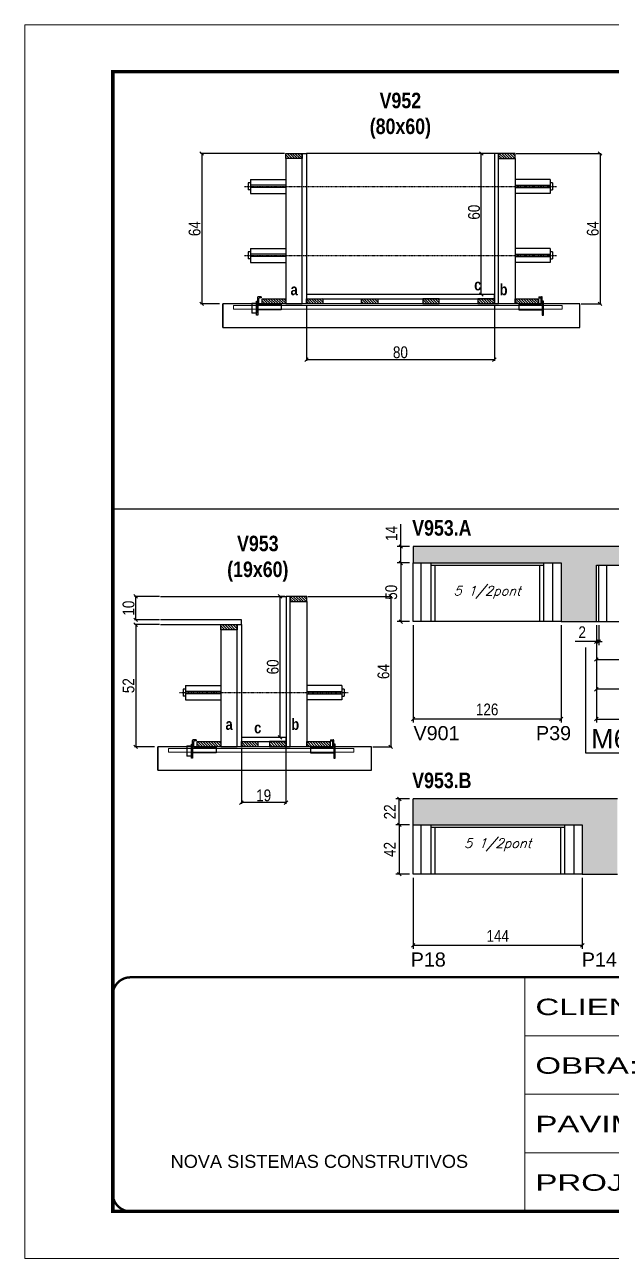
# Model space of a CAD drawing. Extents: x 3309 to 9563, y -2522 to 14608.
# Drawn here: x 6493 to 6992, y 6666 to 7716 of the extents above; entities that cross this region are included whole.
import ezdxf

# ---------------------------------------------------------------- set-up
doc = ezdxf.new("R2010")
doc.units = 0
for name, pattern in [('CONTINUO', [0]), ('DASHED', [0.75, 0.5, -0.25]), ('HIDDEN', [0.375, 0.25, -0.125])]:
    doc.linetypes.add(name, pattern=pattern)
for name, color, linetype in [('5', 5, 'Continuous'), ('barrote', 251, 'Continuous'), ('COTA', 241, 'Continuous'), ('detalhes', 4, 'Continuous'), ('NOMENCLATURA', 7, 'Continuous'), ('Painéis', 200, 'Continuous'), ('presilha', 1, 'Continuous'), ('SARR_2.2x10', 60, 'Continuous'), ('SARR_2.2x7', 40, 'Continuous'), ('SARR_3.5x7', 81, 'Continuous'), ('TENSOR', 3, 'Continuous'), ('texto', 7, 'Continuous')]:
    doc.layers.add(name, color=color, linetype=linetype)
for name, color, linetype, lineweight in [('CONCRETO', 251, 'Continuous', 25), ('Folhas', 255, 'Continuous', 9), ('SARRAFO DE PRESSAO', 251, 'DASHED', 9), ('SCO-___-LAJ', 2, 'Continuous', 0)]:
    doc.layers.add(name, color=color, linetype=linetype, lineweight=lineweight)
doc.styles.add('ARIAL', font='arial.ttf')
doc.styles.add('COTA TECNICA', font='techl___.ttf', dxfattribs={"height": 10})
doc.styles.add('COTA TECNICA 2X', font='techl___.ttf', dxfattribs={"height": 10})
doc.styles.add('Romans', font='romans.shx')
doc.styles.get("Standard").update_dxf_attribs({"font": 'arial.ttf'})
doc.styles.add('TECNICA', font='techb___.ttf', dxfattribs={"height": 10})
doc.styles.add('Tecnologia', font='')
doc.styles.get('Tecnologia').set_extended_font_data('Forgotten Futurist')
doc.dimstyles.new('PAINEL', dxfattribs={"dimtxt": 10, "dimasz": 3, "dimexe": 3, "dimexo": 3, "dimgap": 3, "dimtad": 1, "dimdec": 1, "dimzin": 12, "dimdsep": 46, "dimtxsty": 'COTA TECNICA', "dimblk1": 'OBLIQUE', "dimblk2": 'OBLIQUE', "dimsah": 1, "dimcen": 0.9, "dimclrd": 4, "dimclre": 4, "dimclrt": 240, "dimadec": 1, "dimazin": 3, "dimtfac": 1, "dimtdec": 1, "dimtmove": 0, "dimatfit": 3, "dimfxl": 1, "dimtolj": 1, "dimtzin": 12, "dimarcsym": 0})
doc.dimstyles.new('SECAO', dxfattribs={"dimscale": 0.333333, "dimtxt": 5, "dimasz": 9, "dimexe": 3, "dimexo": 3, "dimgap": 3, "dimtad": 1, "dimdec": 1, "dimlfac": 0.5, "dimzin": 12, "dimdsep": 46, "dimtxsty": 'COTA TECNICA 2X', "dimblk1": 'OBLIQUE', "dimblk2": 'OBLIQUE', "dimsah": 1, "dimcen": 0.9, "dimclrd": 4, "dimclre": 4, "dimclrt": 240, "dimadec": 1, "dimazin": 3, "dimtfac": 1, "dimtdec": 1, "dimtmove": 0, "dimatfit": 3, "dimfxl": 1, "dimtolj": 1, "dimtzin": 12, "dimarcsym": 0})
pattern_1 = [(135, (40015.101, -116033.3697), (-1.122532015, -1.122532015), [])]
pattern_2 = [(135, (39912.8454, -116410.4066), (-1.122532015, -1.122532015), [])]

# ---------------------------------------------------------------- blocks, each defined once
blk = doc.blocks.new('9999999999')
at = {"color": 30, "linetype": 'CONTINUO'}
for p, q in [((98564.6, 34230.2), (98564.6, 34429.4)), ((98564.6, 34379.6), (99584, 34379.6)), ((98564.6, 34329.8), (99488, 34329.8)), ((98564.6, 34280), (99488, 34280))]:
    blk.add_line(p, q, dxfattribs=at)
at = {"color": 30, "linetype": 'CONTINUO', "const_width": 2}
blk.add_lwpolyline([(99584, 34230.2), (99584, 34414.4, 0.414214), (99569, 34429.4), (98229, 34429.4, 0.414214), (98214, 34414.4), (98214, 34245.2, 0.414214), (98229, 34230.2), (99584, 34230.2)], format="xyb", dxfattribs=at)
at = {"layer": 'Folhas'}
blk.add_lwpolyline([(98139, 34190.2), (99624, 34190.2), (99624, 35240.2), (98139, 35240.2)], close=True, dxfattribs=at)
at = {"layer": 'Folhas', "color": 30, "const_width": 3}
blk.add_lwpolyline([(98214, 34230.2), (99584, 34230.2), (99584, 35200.2), (98214, 35200.2)], close=True, dxfattribs=at)
at = {"color": 7, "linetype": 'Continuous', "ltscale": 5, "style": 'ARIAL'}
blk.add_text('NOVA SISTEMAS CONSTRUTIVOS', height=11.059, dxfattribs=at).set_placement((98263.2, 34267.2))
at = {"layer": 'Folhas', "color": 7, "style": 'Tecnologia', "width": 1.5}
for s, p in [('CLIENTE:', (98573.7, 34397.2)), ('OBRA:', (98573.7, 34347.3)), ('PAVIMENTO:', (98573.7, 34297.5)), ('PROJETO:', (98573.7, 34247.7))]:
    blk.add_text(s, height=14, dxfattribs=at).set_placement(p)
blk = doc.blocks.new('PRESILHA METÁLICA 1')
at = {"layer": 'presilha'}
for p, q in [((7.5, 10.6), (7.5, 19.9)), ((12, 21), (8.6, 21)), ((9, 11.6), (9, 18.9)), ((12, 19.5), (9.6, 19.5)), ((12, 21), (12, 19.5)), ((0, 13), (6, 13)), ((0, 13), (0, 0)), ((6, 0), (0, 0)), ((6, 15.5), (7.5, 15.5)), ((6, -2.5), (6, 15.5)), ((6, 13), (6, 0)), ((7.5, 15.5), (7.5, -2.5)), ((37.5, 4.1), (7.5, 4.1)), ((37.5, 11), (9.6, 11)), ((37.5, 11), (37.5, 4.1)), ((7.5, -2.5), (6, -2.5))]:
    blk.add_line(p, q, dxfattribs=at)
for centre, radius, start, end in [((8.6, 19.9), 1.14, 90, 180), ((9.6, 18.9), 0.57, 90, 180), ((9.6, 11.6), 0.57, 180, 270)]:
    blk.add_arc(centre, radius, start, end, dxfattribs=at)
blk = doc.blocks.new('PRESILHA METÁLICA 2')
at = {"layer": 'presilha'}
for p, q in [((-5.2, 23.5), (-5.2, 22)), ((-5.2, 23.5), (-1.9, 23.5)), ((-5.2, 22), (-2.8, 22)), ((-2.2, 14.1), (-2.2, 21.4)), ((0.8, 18), (-0.8, 18)), ((-0.8, 18), (-0.8, 0)), ((-0.8, 14.6), (-0.8, 22.4)), ((0.8, 0), (0.8, 18)), ((-30.8, 13.5), (-30.8, 6.6)), ((-30.8, 13.5), (-2.8, 13.5)), ((-30.8, 6.6), (-0.8, 6.6)), ((-0.8, 0), (0.8, 0))]:
    blk.add_line(p, q, dxfattribs=at)
for centre, radius, start, end in [((-2.8, 21.4), 0.57, 0, 90), ((-1.9, 22.4), 1.14, 0, 90), ((-2.8, 14.1), 0.57, 270, 0)]:
    blk.add_arc(centre, radius, start, end, dxfattribs=at)
blk = doc.blocks.new('_Oblique')
at = {"color": 0, "linetype": 'ByBlock', "lineweight": -2}
blk.add_line((-0.5, -0.5), (0.5, 0.5), dxfattribs=at)
blk = doc.blocks.new('*D2213')
at = {"layer": 'COTA', "color": 4, "lineweight": -2, "transparency": 16777216}
for p, q in [((6714.1, 7606.8), (6642.6, 7606.8)), ((6643.6, 7606.8), (6643.6, 7478.8)), ((6658.8, 7478.8), (6642.6, 7478.8))]:
    blk.add_line(p, q, dxfattribs=at)
at = {"layer": 'Defpoints', "color": 0, "transparency": 16777216}
for p in [(6715.1, 7606.8), (6643.6, 7478.8), (6659.8, 7478.8)]:
    blk.add_point(p, dxfattribs=at)
at = {"layer": 'COTA', "color": 4, "lineweight": -2, "transparency": 16777216, "xscale": 3, "yscale": 3, "zscale": 3}
for p, rotation in [((6643.6, 7606.8), 90), ((6643.6, 7478.8), 270)]:
    blk.add_blockref('_Oblique', p, dxfattribs=dict(at, rotation=rotation))
at = {"layer": 'COTA', "color": 240, "transparency": 16777216, "insert": (6637.5, 7542.8), "char_height": 10, "attachment_point": 5, "rotation": 90, "style": 'COTA TECNICA 2X'}
blk.add_mtext('\\A1;64', dxfattribs=at)
blk = doc.blocks.new('*D2214')
at = {"layer": 'COTA', "color": 4, "lineweight": -2, "transparency": 16777216}
for p, q in [((6911.3, 7606.8), (6983.6, 7606.8)), ((6982.6, 7606.8), (6982.6, 7478.8)), ((6966.5, 7478.8), (6983.6, 7478.8))]:
    blk.add_line(p, q, dxfattribs=at)
at = {"layer": 'Defpoints', "color": 0, "transparency": 16777216}
for p in [(6910.3, 7606.8), (6965.5, 7478.8), (6982.6, 7478.8)]:
    blk.add_point(p, dxfattribs=at)
at = {"layer": 'COTA', "color": 4, "lineweight": -2, "transparency": 16777216, "xscale": 3, "yscale": 3, "zscale": 3}
for p, rotation in [((6982.6, 7606.8), 90), ((6982.6, 7478.8), 270)]:
    blk.add_blockref('_Oblique', p, dxfattribs=dict(at, rotation=rotation))
at = {"layer": 'COTA', "color": 240, "transparency": 16777216, "insert": (6976.5, 7542.8), "char_height": 10, "attachment_point": 5, "rotation": 90, "style": 'COTA TECNICA 2X'}
blk.add_mtext('\\A1;64', dxfattribs=at)
blk = doc.blocks.new('*D2215')
at = {"layer": 'COTA', "color": 4, "lineweight": -2, "transparency": 16777216}
for p, q in [((6891.7, 7606.8), (6880.5, 7606.8)), ((6881.5, 7486.8), (6881.5, 7606.8)), ((6891.7, 7486.8), (6880.5, 7486.8))]:
    blk.add_line(p, q, dxfattribs=at)
at = {"layer": 'Defpoints', "color": 0, "transparency": 16777216}
for p in [(6881.5, 7606.8), (6892.7, 7606.8), (6892.7, 7486.8)]:
    blk.add_point(p, dxfattribs=at)
at = {"layer": 'COTA', "color": 4, "lineweight": -2, "transparency": 16777216, "xscale": 3, "yscale": 3, "zscale": 3}
for p, rotation in [((6881.5, 7606.8), 90), ((6881.5, 7486.8), 270)]:
    blk.add_blockref('_Oblique', p, dxfattribs=dict(at, rotation=rotation))
at = {"layer": 'COTA', "color": 240, "transparency": 16777216, "insert": (6875.4, 7556.8), "char_height": 10, "attachment_point": 5, "rotation": 90, "style": 'COTA TECNICA 2X'}
blk.add_mtext('\\A1;60', dxfattribs=at)
blk = doc.blocks.new('*D2216')
at = {"layer": 'COTA', "color": 4, "lineweight": -2, "transparency": 16777216}
for p, q in [((6732.7, 7477.8), (6732.7, 7430.3)), ((6892.7, 7477.8), (6892.7, 7430.3)), ((6732.7, 7431.3), (6892.7, 7431.3))]:
    blk.add_line(p, q, dxfattribs=at)
at = {"layer": 'Defpoints', "color": 0, "transparency": 16777216}
for p in [(6732.7, 7478.8), (6892.7, 7478.8), (6892.7, 7431.3)]:
    blk.add_point(p, dxfattribs=at)
at = {"layer": 'COTA', "color": 4, "lineweight": -2, "transparency": 16777216, "xscale": 3, "yscale": 3, "zscale": 3, "rotation": 180}
blk.add_blockref('_Oblique', (6732.7, 7431.3), dxfattribs=at)
at = {"layer": 'COTA', "color": 4, "lineweight": -2, "transparency": 16777216, "xscale": 3, "yscale": 3, "zscale": 3}
blk.add_blockref('_Oblique', (6892.7, 7431.3), dxfattribs=at)
at = {"layer": 'COTA', "color": 240, "transparency": 16777216, "insert": (6812.7, 7437.5), "char_height": 10, "attachment_point": 5, "style": 'COTA TECNICA 2X'}
blk.add_mtext('\\A1;80', dxfattribs=at)
blk = doc.blocks.new('*D2230')
at = {"layer": 'COTA', "color": 4, "lineweight": -2, "transparency": 16777216}
for p, q in [((6677.3, 7100.8), (6677.3, 7053.3)), ((6715.3, 7100.8), (6715.3, 7053.3)), ((6715.3, 7054.3), (6677.3, 7054.3))]:
    blk.add_line(p, q, dxfattribs=at)
at = {"layer": 'Defpoints', "color": 0, "transparency": 16777216}
for p in [(6677.3, 7101.8), (6715.3, 7101.8), (6677.3, 7054.3)]:
    blk.add_point(p, dxfattribs=at)
at = {"layer": 'COTA', "color": 4, "lineweight": -2, "transparency": 16777216, "xscale": 3, "yscale": 3, "zscale": 3, "rotation": 180}
blk.add_blockref('_Oblique', (6677.3, 7054.3), dxfattribs=at)
at = {"layer": 'COTA', "color": 4, "lineweight": -2, "transparency": 16777216, "xscale": 3, "yscale": 3, "zscale": 3}
blk.add_blockref('_Oblique', (6715.3, 7054.3), dxfattribs=at)
at = {"layer": 'COTA', "color": 240, "transparency": 16777216, "insert": (6696.3, 7060.4), "char_height": 10, "attachment_point": 5, "style": 'COTA TECNICA 2X'}
blk.add_mtext('\\A1;19', dxfattribs=at)
blk = doc.blocks.new('*D2231')
at = {"layer": 'COTA', "color": 4, "lineweight": -2, "transparency": 16777216}
for p, q in [((6733.9, 7229.8), (6805.4, 7229.8)), ((6804.4, 7229.8), (6804.4, 7101.8)), ((6789.1, 7101.8), (6805.4, 7101.8))]:
    blk.add_line(p, q, dxfattribs=at)
at = {"layer": 'Defpoints', "color": 0, "transparency": 16777216}
for p in [(6732.9, 7229.8), (6788.1, 7101.8), (6804.4, 7101.8)]:
    blk.add_point(p, dxfattribs=at)
at = {"layer": 'COTA', "color": 4, "lineweight": -2, "transparency": 16777216, "xscale": 3, "yscale": 3, "zscale": 3}
for p, rotation in [((6804.4, 7229.8), 90), ((6804.4, 7101.8), 270)]:
    blk.add_blockref('_Oblique', p, dxfattribs=dict(at, rotation=rotation))
at = {"layer": 'COTA', "color": 240, "transparency": 16777216, "insert": (6798.3, 7165.8), "char_height": 10, "attachment_point": 5, "rotation": 90, "style": 'COTA TECNICA 2X'}
blk.add_mtext('\\A1;64', dxfattribs=at)
blk = doc.blocks.new('*D2232')
at = {"layer": 'COTA', "color": 4, "lineweight": -2, "transparency": 16777216}
for p, q in [((6607.6, 7205.8), (6586.4, 7205.8)), ((6587.4, 7205.8), (6587.4, 7101.8)), ((6603.5, 7101.8), (6586.4, 7101.8))]:
    blk.add_line(p, q, dxfattribs=at)
at = {"layer": 'Defpoints', "color": 0, "transparency": 16777216}
for p in [(6608.6, 7205.8, 0), (6587.4, 7101.8), (6604.5, 7101.8)]:
    blk.add_point(p, dxfattribs=at)
at = {"layer": 'COTA', "color": 4, "lineweight": -2, "transparency": 16777216, "xscale": 3, "yscale": 3, "zscale": 3}
for p, rotation in [((6587.4, 7205.8), 90), ((6587.4, 7101.8), 270)]:
    blk.add_blockref('_Oblique', p, dxfattribs=dict(at, rotation=rotation))
at = {"layer": 'COTA', "color": 240, "transparency": 16777216, "insert": (6581.3, 7153.8), "char_height": 10, "attachment_point": 5, "rotation": 90, "style": 'COTA TECNICA 2X'}
blk.add_mtext('\\A1;52', dxfattribs=at)
blk = doc.blocks.new('*D2233')
at = {"layer": 'COTA', "color": 4, "lineweight": -2, "transparency": 16777216}
for p, q in [((6714.3, 7229.8), (6709.2, 7229.8)), ((6710.2, 7109.8), (6710.2, 7229.8)), ((6714.3, 7109.8), (6709.2, 7109.8))]:
    blk.add_line(p, q, dxfattribs=at)
at = {"layer": 'Defpoints', "color": 0, "transparency": 16777216}
for p in [(6710.2, 7229.8), (6715.3, 7229.8), (6715.3, 7109.8)]:
    blk.add_point(p, dxfattribs=at)
at = {"layer": 'COTA', "color": 4, "lineweight": -2, "transparency": 16777216, "xscale": 3, "yscale": 3, "zscale": 3}
for p, rotation in [((6710.2, 7229.8), 90), ((6710.2, 7109.8), 270)]:
    blk.add_blockref('_Oblique', p, dxfattribs=dict(at, rotation=rotation))
at = {"layer": 'COTA', "color": 240, "transparency": 16777216, "insert": (6704.1, 7169.8), "char_height": 10, "attachment_point": 5, "rotation": 90, "style": 'COTA TECNICA 2X'}
blk.add_mtext('\\A1;60', dxfattribs=at)
blk = doc.blocks.new('*D2234')
at = {"layer": 'COTA', "color": 4, "lineweight": -2, "transparency": 16777216}
for p, q in [((6607.6, 7229.8), (6586.4, 7229.8)), ((6587.4, 7209.8), (6587.4, 7229.8)), ((6607.6, 7209.8), (6586.4, 7209.8))]:
    blk.add_line(p, q, dxfattribs=at)
at = {"layer": 'Defpoints', "color": 0, "transparency": 16777216}
for p in [(6587.4, 7229.8), (6608.6, 7229.8), (6608.6, 7209.8)]:
    blk.add_point(p, dxfattribs=at)
at = {"layer": 'COTA', "color": 4, "lineweight": -2, "transparency": 16777216, "xscale": 3, "yscale": 3, "zscale": 3}
for p, rotation in [((6587.4, 7229.8), 90), ((6587.4, 7209.8), 270)]:
    blk.add_blockref('_Oblique', p, dxfattribs=dict(at, rotation=rotation))
at = {"layer": 'COTA', "color": 240, "transparency": 16777216, "insert": (6581.3, 7219.8), "char_height": 10, "attachment_point": 5, "rotation": 90, "style": 'COTA TECNICA 2X'}
blk.add_mtext('\\A1;10', dxfattribs=at)
blk = doc.blocks.new('*D2235')
at = {"layer": 'COTA', "color": 4, "lineweight": -2, "transparency": 16777216}
for p, q in [((6823.5, 7205.3), (6823.5, 7122.4)), ((6949.5, 7205.3), (6949.5, 7122.4)), ((6949.5, 7125.4), (6823.5, 7125.4))]:
    blk.add_line(p, q, dxfattribs=at)
at = {"layer": 'Defpoints', "color": 0, "transparency": 16777216}
for p in [(6823.5, 7208.3), (6949.5, 7208.3), (6823.5, 7125.4)]:
    blk.add_point(p, dxfattribs=at)
at = {"layer": 'COTA', "color": 4, "lineweight": -2, "transparency": 16777216, "xscale": 3, "yscale": 3, "zscale": 3, "rotation": 180}
blk.add_blockref('_Oblique', (6823.5, 7125.4), dxfattribs=at)
at = {"layer": 'COTA', "color": 4, "lineweight": -2, "transparency": 16777216, "xscale": 3, "yscale": 3, "zscale": 3}
blk.add_blockref('_Oblique', (6949.5, 7125.4), dxfattribs=at)
at = {"layer": 'COTA', "color": 240, "transparency": 16777216, "insert": (6886.5, 7133.5), "char_height": 10, "attachment_point": 5, "style": 'COTA TECNICA'}
blk.add_mtext('\\A1;126', dxfattribs=at)
blk = doc.blocks.new('*D2236')
at = {"layer": 'COTA', "color": 4, "linetype": 'ByBlock', "lineweight": -2, "transparency": 16777216}
for p, q in [((6979.5, 7205.3), (6979.5, 7122.4)), ((7526.5, 7205.3), (7526.5, 7122.4)), ((6979.5, 7125.4), (7526.5, 7125.4))]:
    blk.add_line(p, q, dxfattribs=at)
at = {"layer": 'Defpoints', "color": 0, "linetype": 'ByBlock', "transparency": 16777216}
for p in [(6979.5, 7208.3), (7526.5, 7208.3), (7526.5, 7125.4)]:
    blk.add_point(p, dxfattribs=at)
at = {"layer": 'COTA', "color": 4, "linetype": 'ByBlock', "lineweight": -2, "transparency": 16777216, "xscale": 3, "yscale": 3, "zscale": 3, "rotation": 180}
blk.add_blockref('_Oblique', (6979.5, 7125.4), dxfattribs=at)
at = {"layer": 'COTA', "color": 4, "linetype": 'ByBlock', "lineweight": -2, "transparency": 16777216, "xscale": 3, "yscale": 3, "zscale": 3}
blk.add_blockref('_Oblique', (7526.5, 7125.4), dxfattribs=at)
at = {"layer": 'COTA', "color": 240, "linetype": 'ByBlock', "transparency": 16777216, "insert": (7253, 7133.6), "char_height": 10, "attachment_point": 5, "style": 'COTA TECNICA'}
blk.add_mtext('\\A1;547', dxfattribs=at)
blk = doc.blocks.new('*D2238')
at = {"layer": 'COTA', "color": 4, "lineweight": -2, "transparency": 16777216}
for p, q in [((6979.5, 7205.3), (6979.5, 7147.7)), ((7282.5, 7205.3), (7282.5, 7147.7)), ((7282.5, 7150.7), (6979.5, 7150.7))]:
    blk.add_line(p, q, dxfattribs=at)
at = {"layer": 'Defpoints', "color": 0, "transparency": 16777216}
for p in [(6979.5, 7208.3), (7282.5, 7208.3), (6979.5, 7150.7)]:
    blk.add_point(p, dxfattribs=at)
at = {"layer": 'COTA', "color": 4, "lineweight": -2, "transparency": 16777216, "xscale": 3, "yscale": 3, "zscale": 3, "rotation": 180}
blk.add_blockref('_Oblique', (6979.5, 7150.7), dxfattribs=at)
at = {"layer": 'COTA', "color": 4, "lineweight": -2, "transparency": 16777216, "xscale": 3, "yscale": 3, "zscale": 3}
blk.add_blockref('_Oblique', (7282.5, 7150.7), dxfattribs=at)
at = {"layer": 'COTA', "color": 240, "transparency": 16777216, "insert": (7131, 7158.9), "char_height": 10, "attachment_point": 5, "style": 'COTA TECNICA'}
blk.add_mtext('\\A1;303', dxfattribs=at)
blk = doc.blocks.new('*D2245')
at = {"layer": 'COTA', "color": 4, "lineweight": -2, "transparency": 16777216}
for p, q in [((6820.5, 7258.3), (6810, 7258.3)), ((6813, 7258.3), (6813, 7208.3)), ((6820.5, 7208.3), (6810, 7208.3))]:
    blk.add_line(p, q, dxfattribs=at)
at = {"layer": 'Defpoints', "color": 0, "transparency": 16777216}
for p in [(6823.5, 7258.3, 0), (6813, 7208.3), (6823.5, 7208.3, 0)]:
    blk.add_point(p, dxfattribs=at)
at = {"layer": 'COTA', "color": 4, "lineweight": -2, "transparency": 16777216, "xscale": 3, "yscale": 3, "zscale": 3}
for p, rotation in [((6813, 7258.3), 90), ((6813, 7208.3), 270)]:
    blk.add_blockref('_Oblique', p, dxfattribs=dict(at, rotation=rotation))
at = {"layer": 'COTA', "color": 240, "transparency": 16777216, "insert": (6804.9, 7233.3), "char_height": 10, "attachment_point": 5, "rotation": 90, "style": 'COTA TECNICA'}
blk.add_mtext('\\A1;50', dxfattribs=at)
blk = doc.blocks.new('*D2246')
at = {"layer": 'COTA', "color": 4, "lineweight": -2, "transparency": 16777216}
for p, q in [((6813, 7272.3), (6813, 7291.4)), ((6820.5, 7272.3), (6810, 7272.3)), ((6813, 7258.3), (6813, 7272.3)), ((6820.5, 7258.3), (6810, 7258.3))]:
    blk.add_line(p, q, dxfattribs=at)
at = {"layer": 'Defpoints', "color": 0, "transparency": 16777216}
for p in [(6813, 7272.3), (6823.5, 7272.3, 0), (6823.5, 7258.3, 0)]:
    blk.add_point(p, dxfattribs=at)
at = {"layer": 'COTA', "color": 4, "lineweight": -2, "transparency": 16777216, "xscale": 3, "yscale": 3, "zscale": 3}
for p, rotation in [((6813, 7272.3), 90), ((6813, 7258.3), 270)]:
    blk.add_blockref('_Oblique', p, dxfattribs=dict(at, rotation=rotation))
at = {"layer": 'COTA', "color": 240, "transparency": 16777216, "insert": (6805, 7283.4), "char_height": 10, "attachment_point": 5, "rotation": 90, "style": 'COTA TECNICA'}
blk.add_mtext('\\A1;14', dxfattribs=at)
blk = doc.blocks.new('*D2248')
at = {"layer": 'COTA', "color": 4, "lineweight": -2, "transparency": 16777216}
for p, q in [((6979.5, 7205.3), (6979.5, 7173.1)), ((7225.5, 7205.3), (7225.5, 7173.1)), ((6979.5, 7176.1), (7225.5, 7176.1))]:
    blk.add_line(p, q, dxfattribs=at)
at = {"layer": 'Defpoints', "color": 0, "transparency": 16777216}
for p in [(6979.5, 7208.3, 0), (7225.5, 7208.3, 0), (7225.5, 7176.1)]:
    blk.add_point(p, dxfattribs=at)
at = {"layer": 'COTA', "color": 4, "lineweight": -2, "transparency": 16777216, "xscale": 3, "yscale": 3, "zscale": 3, "rotation": 180}
blk.add_blockref('_Oblique', (6979.5, 7176.1), dxfattribs=at)
at = {"layer": 'COTA', "color": 4, "lineweight": -2, "transparency": 16777216, "xscale": 3, "yscale": 3, "zscale": 3}
blk.add_blockref('_Oblique', (7225.5, 7176.1), dxfattribs=at)
at = {"layer": 'COTA', "color": 240, "transparency": 16777216, "insert": (7102.5, 7184.2), "char_height": 10, "attachment_point": 5, "style": 'COTA TECNICA'}
blk.add_mtext('\\A1;246', dxfattribs=at)
blk = doc.blocks.new('*D2249')
at = {"layer": 'COTA', "color": 4, "lineweight": -2, "transparency": 16777216}
for p, q in [((6979.5, 7205.3), (6979.5, 7188.3)), ((6981.5, 7205.3), (6981.5, 7188.3)), ((6979.5, 7191.3), (6961.3, 7191.3)), ((6981.5, 7191.3), (6979.5, 7191.3)), ((6981.5, 7191.3), (6984.5, 7191.3))]:
    blk.add_line(p, q, dxfattribs=at)
at = {"layer": 'Defpoints', "color": 0, "transparency": 16777216}
for p in [(6979.5, 7208.3, 0), (6981.5, 7208.3, 0), (6979.5, 7191.3)]:
    blk.add_point(p, dxfattribs=at)
at = {"layer": 'COTA', "color": 4, "lineweight": -2, "transparency": 16777216, "xscale": 3, "yscale": 3, "zscale": 3}
blk.add_blockref('_Oblique', (6979.5, 7191.3), dxfattribs=at)
at = {"layer": 'COTA', "color": 4, "lineweight": -2, "transparency": 16777216, "xscale": 3, "yscale": 3, "zscale": 3, "rotation": 180}
blk.add_blockref('_Oblique', (6981.5, 7191.3), dxfattribs=at)
at = {"layer": 'COTA', "color": 240, "transparency": 16777216, "insert": (6967.4, 7199.3), "char_height": 10, "attachment_point": 5, "style": 'COTA TECNICA'}
blk.add_mtext('\\A1;2', dxfattribs=at)
blk = doc.blocks.new('*D2250')
at = {"layer": 'COTA', "color": 4, "lineweight": -2, "transparency": 16777216}
for p, q in [((6823.5, 6990.4), (6823.5, 6929.8)), ((6967.5, 6990.4), (6967.5, 6929.8)), ((6967.5, 6932.8), (6823.5, 6932.8))]:
    blk.add_line(p, q, dxfattribs=at)
at = {"layer": 'Defpoints', "color": 0, "transparency": 16777216}
for p in [(6823.5, 6993.4), (6967.5, 6993.4), (6823.5, 6932.8)]:
    blk.add_point(p, dxfattribs=at)
at = {"layer": 'COTA', "color": 4, "lineweight": -2, "transparency": 16777216, "xscale": 3, "yscale": 3, "zscale": 3, "rotation": 180}
blk.add_blockref('_Oblique', (6823.5, 6932.8), dxfattribs=at)
at = {"layer": 'COTA', "color": 4, "lineweight": -2, "transparency": 16777216, "xscale": 3, "yscale": 3, "zscale": 3}
blk.add_blockref('_Oblique', (6967.5, 6932.8), dxfattribs=at)
at = {"layer": 'COTA', "color": 240, "transparency": 16777216, "insert": (6895.5, 6940.8), "char_height": 10, "attachment_point": 5, "style": 'COTA TECNICA'}
blk.add_mtext('\\A1;144', dxfattribs=at)
blk = doc.blocks.new('*D2251')
at = {"layer": 'COTA', "color": 4, "lineweight": -2, "transparency": 16777216}
for p, q in [((6820.5, 7035.4), (6808.7, 7035.4)), ((6811.7, 7035.4), (6811.7, 6993.4)), ((6820.5, 6993.4), (6808.7, 6993.4))]:
    blk.add_line(p, q, dxfattribs=at)
at = {"layer": 'Defpoints', "color": 0, "transparency": 16777216}
for p in [(6823.5, 7035.4, 0), (6811.7, 6993.4), (6823.5, 6993.4, 0)]:
    blk.add_point(p, dxfattribs=at)
at = {"layer": 'COTA', "color": 4, "lineweight": -2, "transparency": 16777216, "xscale": 3, "yscale": 3, "zscale": 3}
for p, rotation in [((6811.7, 7035.4), 90), ((6811.7, 6993.4), 270)]:
    blk.add_blockref('_Oblique', p, dxfattribs=dict(at, rotation=rotation))
at = {"layer": 'COTA', "color": 240, "transparency": 16777216, "insert": (6803.6, 7014.4), "char_height": 10, "attachment_point": 5, "rotation": 90, "style": 'COTA TECNICA'}
blk.add_mtext('\\A1;42', dxfattribs=at)
blk = doc.blocks.new('*D2252')
at = {"layer": 'COTA', "color": 4, "lineweight": -2, "transparency": 16777216}
for p, q in [((6820.5, 7057.4), (6808.7, 7057.4)), ((6811.7, 7035.4), (6811.7, 7057.4)), ((6820.5, 7035.4), (6808.7, 7035.4))]:
    blk.add_line(p, q, dxfattribs=at)
at = {"layer": 'Defpoints', "color": 0, "transparency": 16777216}
for p in [(6811.7, 7057.4), (6823.5, 7057.4, 0), (6823.5, 7035.4, 0)]:
    blk.add_point(p, dxfattribs=at)
at = {"layer": 'COTA', "color": 4, "lineweight": -2, "transparency": 16777216, "xscale": 3, "yscale": 3, "zscale": 3}
for p, rotation in [((6811.7, 7057.4), 90), ((6811.7, 7035.4), 270)]:
    blk.add_blockref('_Oblique', p, dxfattribs=dict(at, rotation=rotation))
at = {"layer": 'COTA', "color": 240, "transparency": 16777216, "insert": (6803.7, 7046.4), "char_height": 10, "attachment_point": 5, "rotation": 90, "style": 'COTA TECNICA'}
blk.add_mtext('\\A1;22', dxfattribs=at)

msp = doc.modelspace()

# ---------------------------------------------------------------- hatches: boundary and pattern name
at = {"layer": 'COTA'}
h = msp.add_hatch(dxfattribs=at)
h.set_pattern_fill('AR-CONC', color=256, scale=0.03)
h.set_pattern_definition([(50, (-1725.393, -361.3677), (5.46554, -0.4781726), [0.5715, -6.2865]), (355, (-1725.393, -361.3677), (-1.0573026, 5.7317054), [0.4572, -5.0292175]), (100.451445, (-1724.938, -361.4076), (4.4082374, 5.2535326), [0.4857003, -5.3427073]), (46.1842, (-1725.393, -359.844), (8.1323712, -1.26127), [0.85725, -9.42975]), (96.63556, (-1724.7155, -359.949), (7.122124, 7.4227837), [0.7285507, -8.014068]), (351.18415, (-1725.393, -359.844), (7.122124, 7.422784), [0.685799, -7.543792]), (21, (-1724.631, -360.2247), (4.5484317, -3.067956), [0.5715, -6.2865]), (326, (-1724.631, -360.2247), (1.8540609, 5.525639), [0.4572, -5.0292]), (71.451445, (-1724.252, -360.4804), (6.4024926, 2.457683), [0.4857003, -5.3426981]), (37.5, (-1725.3932, -361.3677), (0.0926581, 2.53665117), [0, -4.96824, 0, -5.1054, 0, -5.04825]), (7.5, (-1725.3932, -361.3677), (2.0045899, 3.00541724), [0, -2.91084, 0, -4.85394, 0, -1.92405]), (327.5, (-1727.0925, -361.3677), (4.06771786, -0.17186232), [0, -1.905, 0, -5.9436, 0, -7.8867]), (317.5, (-1727.8545, -361.3677), (4.4438754, 0.7627947), [0, -2.4765, 0, -3.94716, 0, -5.6007])])
h.paths.add_polyline_path([(7526.46, 7208.3), (7556.46, 7208.3), (7556.46, 7258.3), (7700.46, 7258.3), (7700.46, 7272.3), (6823.46, 7272.3), (6823.46, 7258.3), (6949.46, 7258.3), (6949.46, 7208.3), (6979.46, 7208.3), (6979.46, 7256.3), (7526.46, 7256.3)])
h = msp.add_hatch(dxfattribs=at)
h.set_pattern_fill('AR-CONC', color=256, scale=0.03)
h.set_pattern_definition([(50, (-1585, -361.3677), (5.46554, -0.4781726), [0.5715, -6.2865]), (355, (-1585, -361.3677), (-1.0573026, 5.7317054), [0.4572, -5.0292175]), (100.451445, (-1584.5445, -361.4076), (4.4082374, 5.2535326), [0.4857003, -5.3427073]), (46.1842, (-1585, -359.844), (8.1323712, -1.26127), [0.85725, -9.42975]), (96.63556, (-1584.322, -359.949), (7.122124, 7.422784), [0.7285507, -8.014068]), (351.18415, (-1585, -359.844), (7.122124, 7.422784), [0.685799, -7.543792]), (21, (-1584.238, -360.2247), (4.5484317, -3.067956), [0.5715, -6.2865]), (326, (-1584.238, -360.2247), (1.8540609, 5.525639), [0.4572, -5.0292]), (71.451445, (-1583.859, -360.4804), (6.4024926, 2.457683), [0.4857003, -5.342698]), (37.5, (-1585, -361.3677), (0.0926581, 2.53665117), [0, -4.96824, 0, -5.1054, 0, -5.04825]), (7.5, (-1585, -361.3677), (2.0045899, 3.00541724), [0, -2.91084, 0, -4.85394, 0, -1.92405]), (327.5, (-1586.6993, -361.3677), (4.06771786, -0.17186232), [0, -1.905, 0, -5.9436, 0, -7.8867]), (317.5, (-1587.4613, -361.3677), (4.4438754, 0.7627947), [0, -2.4765, 0, -3.94716, 0, -5.6007])])
h.paths.add_polyline_path([(7659.46, 6993.41), (7689.46, 6993.41), (7689.46, 7057.41), (7659.46, 7057.41)])
h.paths.add_polyline_path([(6967.46, 6993.41), (6997.46, 6993.41), (6997.46, 7057.41), (6823.46, 7057.41), (6823.46, 7035.41), (6967.46, 7035.41)])
at = {"layer": 'SARR_2.2x10'}
h = msp.add_hatch(dxfattribs=at)
h.set_pattern_fill('ANSI31', color=256, scale=0.5, angle=90)
h.set_pattern_definition([(135, (39888.6, -116033.3697), (-1.122532015, -1.122532015), [])])
h.paths.add_polyline_path([(6695.06, 7483.2), (6695.06, 7478.8), (6715.06, 7478.8), (6715.06, 7483.2)])
h = msp.add_hatch(dxfattribs=at)
h.set_pattern_fill('ANSI31', color=256, scale=0.5, angle=90)
h.set_pattern_definition([(135, (40103.8, -116033.3697), (-1.122532015, -1.122532015), [])])
h.paths.add_polyline_path([(6910.26, 7483.2), (6910.26, 7478.8), (6930.26, 7478.8), (6930.26, 7483.2)])
h = msp.add_hatch(dxfattribs=at)
h.set_pattern_fill('ANSI31', color=256, scale=0.5, angle=90)
h.set_pattern_definition([(135, (39833.2454, -116410.4066), (-1.122532015, -1.122532015), [])])
h.paths.add_polyline_path([(6639.71, 7106.16), (6639.71, 7101.76), (6659.71, 7101.76), (6659.71, 7106.16)])
h = msp.add_hatch(dxfattribs=at)
h.set_pattern_fill('ANSI31', color=256, scale=0.5, angle=90)
h.set_pattern_definition([(135, (39926.4454, -116410.4066), (-1.122532015, -1.122532015), [])])
h.paths.add_polyline_path([(6732.91, 7106.16), (6732.91, 7101.76), (6752.91, 7101.76), (6752.91, 7106.16)])
at = {"layer": 'SARR_2.2x7'}
h = msp.add_hatch(dxfattribs=at)
h.set_pattern_fill('ANSI31', color=256, scale=0.5, angle=90)
h.set_pattern_definition([(135, (39902.6, -115909.7697), (-1.122532015, -1.122532015), [])])
h.paths.add_polyline_path([(6729.06, 7606.8), (6729.06, 7602.4), (6715.06, 7602.4), (6715.06, 7606.8)])
h = msp.add_hatch(dxfattribs=at)
h.set_pattern_fill('ANSI31', color=256, scale=0.5, angle=90)
h.set_pattern_definition([(135, (40004.6, -115909.7697), (-1.122532015, -1.122532015), [])])
h.paths.add_polyline_path([(6896.26, 7606.8), (6896.26, 7602.4), (6910.26, 7602.4), (6910.26, 7606.8)])
h = msp.add_hatch(dxfattribs=at)
h.set_pattern_fill('ANSI31', color=256, scale=0.5, angle=90)
h.set_pattern_definition([(135, (39968.2, -116033.3697), (-1.122532015, -1.122532015), [])])
h.paths.add_polyline_path([(6746.66, 7478.8), (6746.66, 7483.2), (6732.66, 7483.2), (6732.66, 7478.8)])
h = msp.add_hatch(dxfattribs=at)
h.set_pattern_fill('ANSI31', color=256, scale=0.5, angle=90)
h.set_pattern_definition(pattern_1)
h.paths.add_polyline_path([(6793.56, 7478.8), (6793.56, 7483.2), (6779.56, 7483.2), (6779.56, 7478.8)])
h = msp.add_hatch(dxfattribs=at)
h.set_pattern_fill('ANSI31', color=256, scale=0.5, angle=90)
h.set_pattern_definition(pattern_1)
h.paths.add_polyline_path([(6831.76, 7478.8), (6831.76, 7483.2), (6845.76, 7483.2), (6845.76, 7478.8)])
h = msp.add_hatch(dxfattribs=at)
h.set_pattern_fill('ANSI31', color=256, scale=0.5, angle=90)
h.set_pattern_definition([(135, (40090.2, -116033.3697), (-1.122532015, -1.122532015), [])])
h.paths.add_polyline_path([(6878.66, 7483.2), (6878.66, 7478.8), (6892.66, 7478.8), (6892.66, 7483.2)])
h = msp.add_hatch(dxfattribs=at)
h.set_pattern_fill('ANSI31', color=256, scale=0.5, angle=90)
h.set_pattern_definition([(135, (39847.2454, -116286.8066), (-1.122532015, -1.122532015), [])])
h.paths.add_polyline_path([(6718.91, 7229.76), (6718.91, 7225.36), (6732.91, 7225.36), (6732.91, 7229.76)])
h = msp.add_hatch(dxfattribs=at)
h.set_pattern_fill('ANSI31', color=256, scale=0.5, angle=90)
h.set_pattern_definition([(135, (39827.2454, -116310.8066), (-1.122532015, -1.122532015), [])])
h.paths.add_polyline_path([(6673.71, 7205.76), (6673.71, 7201.36), (6659.71, 7201.36), (6659.71, 7205.76)])
h = msp.add_hatch(dxfattribs=at)
h.set_pattern_fill('ANSI31', color=256, scale=0.5, angle=90)
h.set_pattern_definition(pattern_2)
h.paths.add_polyline_path([(6691.31, 7101.76), (6691.31, 7106.16), (6677.31, 7106.16), (6677.31, 7101.76)])
h = msp.add_hatch(dxfattribs=at)
h.set_pattern_fill('ANSI31', color=256, scale=0.5, angle=90)
h.set_pattern_definition(pattern_2)
h.paths.add_polyline_path([(6701.31, 7106.16), (6701.31, 7101.76), (6715.31, 7101.76), (6715.31, 7106.16)])

# ---------------------------------------------------------------- linework, layer by layer
at = {"ltscale": 3}
for p, q in [((6683.06, 7581.77), (6683.06, 7575.77)), ((6685.06, 7581.77), (6683.06, 7581.77)), ((6685.06, 7584.77), (6685.06, 7572.77)), ((6685.06, 7584.77), (6715.06, 7584.77)), ((6940.26, 7584.77), (6910.26, 7584.77)), ((6940.26, 7584.77), (6940.26, 7572.77)), ((6942.26, 7581.77), (6940.26, 7581.77)), ((6942.26, 7581.77), (6942.26, 7575.77)), ((6685.06, 7575.77), (6683.06, 7575.77)), ((6715.06, 7579.77), (6685.06, 7579.77)), ((6715.06, 7577.77), (6685.06, 7577.77)), ((6685.06, 7572.77), (6715.06, 7572.77)), ((6910.26, 7579.77), (6940.26, 7579.77)), ((6910.26, 7577.77), (6940.26, 7577.77)), ((6940.26, 7572.77), (6910.26, 7572.77)), ((6940.26, 7575.77), (6942.26, 7575.77)), ((6683.06, 7522.97), (6683.06, 7516.97)), ((6685.06, 7522.97), (6683.06, 7522.97)), ((6685.06, 7525.97), (6685.06, 7513.97)), ((6685.06, 7525.97), (6715.06, 7525.97)), ((6715.06, 7520.97), (6685.06, 7520.97)), ((6715.06, 7518.97), (6685.06, 7518.97)), ((6940.26, 7525.97), (6910.26, 7525.97)), ((6910.26, 7520.97), (6940.26, 7520.97)), ((6910.26, 7518.97), (6940.26, 7518.97)), ((6940.26, 7525.97), (6940.26, 7513.97)), ((6942.26, 7522.97), (6940.26, 7522.97)), ((6942.26, 7522.97), (6942.26, 7516.97)), ((6685.06, 7516.97), (6683.06, 7516.97)), ((6685.06, 7513.97), (6715.06, 7513.97)), ((6940.26, 7513.97), (6910.26, 7513.97)), ((6940.26, 7516.97), (6942.26, 7516.97)), ((6627.71, 7150.86), (6627.71, 7144.86)), ((6629.71, 7150.86), (6627.71, 7150.86)), ((6629.71, 7153.86), (6629.71, 7141.86)), ((6629.71, 7153.86), (6659.71, 7153.86)), ((6762.91, 7153.86), (6732.91, 7153.86)), ((6762.91, 7153.86), (6762.91, 7141.86)), ((6764.91, 7150.86), (6762.91, 7150.86)), ((6764.91, 7150.86), (6764.91, 7144.86)), ((6629.71, 7144.86), (6627.71, 7144.86)), ((6659.71, 7148.86), (6629.71, 7148.86)), ((6659.71, 7146.86), (6629.71, 7146.86)), ((6629.71, 7141.86), (6659.71, 7141.86)), ((6732.91, 7148.86), (6762.91, 7148.86)), ((6732.91, 7146.86), (6762.91, 7146.86)), ((6762.91, 7141.86), (6732.91, 7141.86)), ((6762.91, 7144.86), (6764.91, 7144.86))]:
    msp.add_line(p, q, dxfattribs=at)
at = {"layer": 'barrote'}
for points in [[(6661.61, 7458.8), (6965.52, 7458.8), (6965.52, 7478.8), (6661.61, 7478.8)], [(6606.25, 7081.76), (6788.17, 7081.76), (6788.17, 7101.76), (6606.25, 7101.76)]]:
    msp.add_lwpolyline(points, close=True, dxfattribs=at)
at = {"layer": 'CONCRETO', "linetype": 'Continuous'}
for p, q in [((6892.66, 7606.8), (6732.66, 7606.8)), ((6608.61, 7229.76), (6715.31, 7229.76))]:
    msp.add_line(p, q, dxfattribs=at)
at = {"layer": 'COTA'}
for p, q in [((6567.87, 7304.31), (7937.87, 7304.31)), ((7700.46, 7272.3, 0), (6823.46, 7272.3, 0)), ((6823.46, 7272.3, 0), (6823.46, 7258.3, 0)), ((6949.46, 7208.3, 0), (6979.46, 7208.3, 0)), ((6823.46, 7035.41, 0), (6823.46, 7057.41, 0)), ((6997.46, 7057.41, 0), (6823.46, 7057.41, 0)), ((6967.46, 6993.41, 0), (6997.46, 6993.41, 0))]:
    msp.add_line(p, q, dxfattribs=at)
at = {"layer": 'detalhes', "color": 250}
for p, q in [((6661.61, 7458.8), (6661.61, 7478.8)), ((6606.25, 7081.76), (6606.25, 7101.76))]:
    msp.add_line(p, q, dxfattribs=at)
at = {"layer": 'NOMENCLATURA', "linetype": 'Continuous'}
for p, q in [((6970.54, 7096.24, 0), (6970.54, 7186.29, 0)), ((7014.25, 7096.24, 0), (6970.54, 7096.24, 0))]:
    msp.add_line(p, q, dxfattribs=at)
at = {"layer": 'Painéis', "linetype": 'ByBlock'}
for p, q in [((6823.46, 7208.3, 0), (6823.46, 7258.3, 0)), ((6823.46, 7258.3, 0), (6949.46, 7258.3, 0)), ((6949.46, 7258.3, 0), (6949.46, 7208.3, 0)), ((6979.46, 7256.3, 0), (7526.46, 7256.3, 0)), ((6979.46, 7208.3, 0), (6979.46, 7256.3, 0)), ((6981.46, 7208.3, 0), (6981.46, 7256.3, 0)), ((6949.46, 7208.3, 0), (6823.46, 7208.3, 0)), ((6979.46, 7208.3, 0), (7526.46, 7208.3, 0)), ((6823.46, 6993.41, 0), (6823.46, 7035.41, 0)), ((6823.46, 7035.41, 0), (6967.46, 7035.41, 0)), ((6967.46, 7035.41, 0), (6967.46, 6993.41, 0)), ((6967.46, 6993.41, 0), (6823.46, 6993.41, 0))]:
    msp.add_line(p, q, dxfattribs=at)
at = {"layer": 'Painéis', "linetype": 'Continuous'}
for points in [[(6729.06, 7478.8), (6729.06, 7606.8), (6732.66, 7606.8), (6732.66, 7478.8)], [(6896.26, 7478.8), (6896.26, 7606.8), (6892.66, 7606.8), (6892.66, 7478.8)], [(6892.66, 7486.8), (6732.66, 7486.8), (6732.66, 7483.2), (6892.66, 7483.2)], [(6718.91, 7101.76), (6718.91, 7229.76), (6715.31, 7229.76), (6715.31, 7101.76)], [(6673.71, 7101.76), (6673.71, 7205.76), (6677.31, 7205.76), (6677.31, 7101.76)], [(6715.31, 7109.76), (6677.31, 7109.76), (6677.31, 7106.16), (6715.31, 7106.16)]]:
    msp.add_lwpolyline(points, close=True, dxfattribs=at)
msp.add_lwpolyline([(6608.61, 7205.76), (6677.31, 7205.76), (6677.31, 7209.76), (6608.61, 7209.76)], dxfattribs=at)
at = {"layer": 'SARR_2.2x10'}
for points in [[(6695.06, 7483.2), (6715.06, 7483.2), (6715.06, 7478.8), (6695.06, 7478.8)], [(6910.26, 7483.2), (6930.26, 7483.2), (6930.26, 7478.8), (6910.26, 7478.8)], [(6639.71, 7106.16), (6659.71, 7106.16), (6659.71, 7101.76), (6639.71, 7101.76)], [(6732.91, 7106.16), (6752.91, 7106.16), (6752.91, 7101.76), (6732.91, 7101.76)]]:
    msp.add_lwpolyline(points, close=True, dxfattribs=at)
at = {"layer": 'SARR_2.2x7', "linetype": 'Continuous'}
for p, q in [((6830.46, 7208.3, 0), (6830.46, 7258.3, 0)), ((6934.46, 7256.1, 0), (6838.46, 7256.1, 0)), ((6942.46, 7208.3, 0), (6942.46, 7258.3, 0)), ((6988.46, 7208.3, 0), (6988.46, 7256.3, 0)), ((6830.46, 6993.41, 0), (6830.46, 7035.41, 0)), ((6960.46, 6993.41, 0), (6960.46, 7035.41, 0)), ((6952.46, 7033.21, 0), (6838.46, 7033.21, 0))]:
    msp.add_line(p, q, dxfattribs=at)
at = {"layer": 'SARR_2.2x7', "elevation": 0}
for points in [[(6715.06, 7606.8), (6729.06, 7606.8), (6729.06, 7602.4), (6715.06, 7602.4)], [(6910.26, 7606.8), (6896.26, 7606.8), (6896.26, 7602.4), (6910.26, 7602.4)], [(6732.91, 7229.76), (6718.91, 7229.76), (6718.91, 7225.36), (6732.91, 7225.36)], [(6659.71, 7205.76), (6673.71, 7205.76), (6673.71, 7201.36), (6659.71, 7201.36)]]:
    msp.add_lwpolyline(points, close=True, dxfattribs=at)
at = {"layer": 'SARR_2.2x7'}
for points in [[(6732.66, 7483.2), (6746.66, 7483.2), (6746.66, 7478.8), (6732.66, 7478.8)], [(6779.56, 7483.2), (6793.56, 7483.2), (6793.56, 7478.8), (6779.56, 7478.8)], [(6845.76, 7483.2), (6831.76, 7483.2), (6831.76, 7478.8), (6845.76, 7478.8)], [(6892.66, 7483.2), (6878.66, 7483.2), (6878.66, 7478.8), (6892.66, 7478.8)], [(6677.31, 7106.16), (6691.31, 7106.16), (6691.31, 7101.76), (6677.31, 7101.76)], [(6715.31, 7106.16), (6701.31, 7106.16), (6701.31, 7101.76), (6715.31, 7101.76)]]:
    msp.add_lwpolyline(points, close=True, dxfattribs=at)
at = {"layer": 'SARR_3.5x7'}
for p, q in [((6838.46, 7258.3, 0), (6838.46, 7208.3, 0)), ((6841.96, 7256.1, 0), (6841.96, 7208.3, 0)), ((6930.96, 7256.1, 0), (6930.96, 7208.3, 0)), ((6934.46, 7258.3, 0), (6934.46, 7208.3, 0)), ((6838.46, 7035.41, 0), (6838.46, 6993.41, 0)), ((6952.46, 7035.41, 0), (6952.46, 6993.41, 0)), ((6841.96, 7033.21, 0), (6841.96, 6993.41, 0)), ((6948.96, 7033.21, 0), (6948.96, 6993.41, 0))]:
    msp.add_line(p, q, dxfattribs=at)
for points in [[(6729.06, 7602.4), (6715.06, 7602.4), (6715.06, 7478.8), (6729.06, 7478.8)], [(6896.26, 7602.4), (6910.26, 7602.4), (6910.26, 7478.8), (6896.26, 7478.8)], [(6718.91, 7225.36), (6732.91, 7225.36), (6732.91, 7101.76), (6718.91, 7101.76)], [(6673.71, 7201.36), (6659.71, 7201.36), (6659.71, 7101.76), (6673.71, 7101.76)]]:
    msp.add_lwpolyline(points, close=True, dxfattribs=at)
at = {"layer": 'SCO-___-LAJ', "color": 1}
for points in [[(6670.61, 7477.47), (6950.44, 7477.47), (6950.44, 7474.27), (6670.61, 7474.27)], [(6615.25, 7100.43), (6773.09, 7100.43), (6773.09, 7097.23), (6615.25, 7097.23)]]:
    msp.add_lwpolyline(points, close=True, dxfattribs=at)
at = {"layer": 'TENSOR', "linetype": 'HIDDEN', "ltscale": 0.5}
for p, q in [((6680.06, 7578.77), (6945.56, 7578.77)), ((6680.06, 7519.97), (6945.56, 7519.97)), ((6624.71, 7147.86), (6768.21, 7147.86))]:
    msp.add_line(p, q, dxfattribs=at)

# ---------------------------------------------------------------- block references
at = {"layer": 'presilha', "xscale": 0.6666666666666666, "yscale": 0.6666666666666666, "zscale": 0.6666666666666666}
for name, p in [('PRESILHA METÁLICA 1', (6686.19, 7470.83)), ('PRESILHA METÁLICA 2', (6933.94, 7469.17)), ('PRESILHA METÁLICA 1', (6630.84, 7093.8)), ('PRESILHA METÁLICA 2', (6756.59, 7092.13))]:
    msp.add_blockref(name, p, dxfattribs=at)
at = {"layer": 'SARRAFO DE PRESSAO', "color": 6, "linetype": 'ByBlock'}
msp.add_blockref('9999999999', (-91646.11, -27523.8), dxfattribs=at)

# ---------------------------------------------------------------- texts
at = {"layer": '5', "linetype": 'Continuous'}
for s, p in [('V901', (6823.85, 7107.43, 0)), ('P39', (6928.12, 7107.43, 0)), ('P18', (6821.49, 6914.74, 0)), ('P14', (6967.08, 6914.74, 0))]:
    msp.add_text(s, height=12, rotation=359.99996, dxfattribs=at).set_placement(p)
at = {"layer": 'detalhes', "style": 'TECNICA'}
for s, p in [('c', (6875.48, 7490.27)), ('a', (6719.19, 7486.16)), ('b', (6897.16, 7486.15)), ('a', (6663.83, 7116.16)), ('c', (6688.2, 7113.23)), ('b', (6719.81, 7116.15))]:
    msp.add_text(s, height=9.6, dxfattribs=at).set_placement(p)
at = {"layer": 'NOMENCLATURA', "style": 'TECNICA'}
for s, p in [('V953.A', (6822.74, 7281.49, 0)), ('V953.B', (6822.74, 7066.59, 0))]:
    msp.add_text(s, height=13.2, dxfattribs=at).set_placement(p)
at = {"layer": 'NOMENCLATURA', "linetype": 'Continuous'}
msp.add_text('M6', height=16.5, dxfattribs=at).set_placement((6974.99, 7100.44, 0))
at = {"layer": 'NOMENCLATURA', "char_height": 13.2, "attachment_point": 2, "style": 'TECNICA'}
for s, insert in [('V952\\P(80x60)', (6812.66, 7658.5)), ('V953\\P(19x60)', (6691.31, 7281.46))]:
    msp.add_mtext_dynamic_manual_height_columns(s, width=300.2766, gutter_width=1, heights=[0], dxfattribs=dict(at, insert=insert))
at = {"layer": 'texto', "color": 2, "char_height": 8, "attachment_point": 5, "style": 'Romans'}
for insert in [(6886.46, 7233.3, 0), (6895.46, 7018.41, 0)]:
    msp.add_mtext('{\\Q19;\\C256;5 1/2pont}', dxfattribs=dict(at, insert=insert))

# ---------------------------------------------------------------- dimensions: what is measured, and where the dimension line sits
at = {"layer": 'COTA'}
for base, p1, p2, dimstyle, picture, middle in [((6643.61, 7478.8, 0), (6715.06, 7606.8), (6659.85, 7478.8, 0), 'SECAO', '*D2213', (6637.51, 7542.8, 0)), ((6982.58, 7478.8, 0), (6910.26, 7606.8), (6965.47, 7478.8, 0), 'SECAO', '*D2214', (6976.48, 7542.8, 0)), ((6813.04, 7272.3), (6823.46, 7258.3, 0), (6823.46, 7272.3, 0), 'PAINEL', '*D2246', (6804.97, 7283.36)), ((6813.04, 7208.3), (6823.46, 7258.3, 0), (6823.46, 7208.3, 0), 'PAINEL', '*D2245', (6804.93, 7233.3)), ((6587.39, 7229.76), (6608.61, 7209.76), (6608.61, 7229.76), 'SECAO', '*D2234', (6581.29, 7219.76)), ((6710.23, 7229.76), (6715.31, 7109.76), (6715.31, 7229.76), 'SECAO', '*D2233', (6704.13, 7169.76)), ((6804.35, 7101.76, 0), (6732.91, 7229.76), (6788.12, 7101.76, 0), 'SECAO', '*D2231', (6798.25, 7165.76, 0)), ((6587.39, 7101.76, 0), (6608.61, 7205.76), (6604.49, 7101.76, 0), 'SECAO', '*D2232', (6581.28, 7153.76, 0)), ((6811.71, 7057.41), (6823.46, 7035.41, 0), (6823.46, 7057.41, 0), 'PAINEL', '*D2252', (6803.71, 7046.41)), ((6811.71, 6993.41), (6823.46, 7035.41, 0), (6823.46, 6993.41, 0), 'PAINEL', '*D2251', (6803.63, 7014.41))]:
    dim = msp.add_linear_dim(base=base, p1=p1, p2=p2, angle=90, dimstyle=dimstyle, dxfattribs=at)
    dim.commit()
    dim.dimension.update_dxf_attribs({"geometry": picture, "text_midpoint": middle})
for base, p1, p2, angle, picture, middle in [((6881.49, 7606.8), (6892.66, 7486.8), (6892.66, 7606.8), 90, '*D2215', (6881.49, 7556.8)), ((6677.31, 7054.29), (6715.31, 7101.76), (6677.31, 7101.76), 180, '*D2230', (6696.31, 7054.29))]:
    dim = msp.add_linear_dim(base=base, p1=p1, p2=p2, angle=angle, dimstyle='SECAO', dxfattribs=at)
    dim.commit()
    dim.dimension.update_dxf_attribs({"geometry": picture, "text_midpoint": middle, "dimtype": 160})
for base, p1, p2, dimstyle, picture, middle in [((6892.66, 7431.33), (6732.66, 7478.8), (6892.66, 7478.8), 'SECAO', '*D2216', (6812.66, 7437.45)), ((6823.46, 7125.44, 0), (6949.46, 7208.3, 0), (6823.46, 7208.3, 0), 'PAINEL', '*D2235', (6886.46, 7133.55, 0)), ((6979.46, 7191.32), (6981.46, 7208.3, 0), (6979.46, 7208.3, 0), 'PAINEL', '*D2249', (6967.41, 7199.32)), ((7225.46, 7176.07), (6979.46, 7208.3, 0), (7225.46, 7208.3, 0), 'PAINEL', '*D2248', (7102.46, 7184.17)), ((6823.46, 6932.75, 0), (6967.46, 6993.41, 0), (6823.46, 6993.41, 0), 'PAINEL', '*D2250', (6895.46, 6940.83, 0))]:
    dim = msp.add_linear_dim(base=base, p1=p1, p2=p2, dimstyle=dimstyle, dxfattribs=at)
    dim.commit()
    dim.dimension.update_dxf_attribs({"geometry": picture, "text_midpoint": middle})
at = {"layer": 'COTA', "linetype": 'ByBlock'}
dim = msp.add_linear_dim(base=(7526.46, 7125.44, 0), p1=(6979.46, 7208.3, 0), p2=(7526.46, 7208.3, 0), dimstyle='PAINEL', dxfattribs=at)
dim.commit()
dim.dimension.update_dxf_attribs({"geometry": '*D2236', "text_midpoint": (7252.96, 7133.55, 0)})
at = {"layer": 'COTA'}
dim = msp.add_linear_dim(base=(6979.46, 7150.69, 0), p1=(7282.46, 7208.3, 0), p2=(6979.46, 7208.3, 0), angle=180, dimstyle='PAINEL', override={"dimtmove": 1}, dxfattribs=at)
dim.commit()
dim.dimension.update_dxf_attribs({"geometry": '*D2238', "text_midpoint": (7130.96, 7158.91, 0)})

doc.saveas('drawing.dxf')
